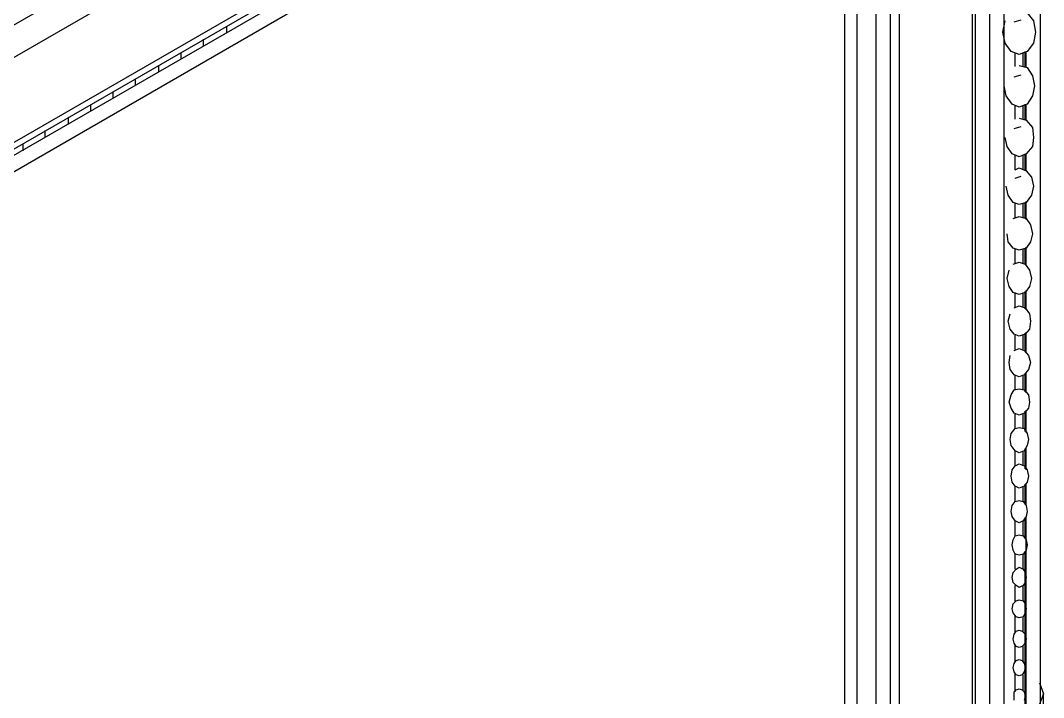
# Model space of a CAD drawing. Header units: inches. Extents: x 0.3 to 16.2, y 0.3 to 11.4.
# Drawn here: x 4.0986 to 4.4961, y 1.5041 to 1.7671 of the extents above; entities that cross this region are included whole.
import ezdxf

# ---------------------------------------------------------------- set-up
doc = ezdxf.new("R2010")
doc.units = ezdxf.units.IN
doc.header["$LTSCALE"] = 0.009843
doc.header["$MEASUREMENT"] = 0
doc.layers.add('GEOMETRY', color=7, linetype='Continuous')

msp = doc.modelspace()

# ---------------------------------------------------------------- linework, layer by layer
at = {"layer": 'GEOMETRY'}
for p, q in [((4.45551, 1.97283), (3.75157, 1.56654)), ((3.75157, 1.55394), (4.4685, 1.96772)), ((3.75157, 1.55394), (4.4685, 1.96772)), ((3.75, 1.52008), (4.4685, 1.93465)), ((4.44016, 1.4), (4.44016, 1.91811)), ((3.77244, 1.53031), (4.43661, 1.91378)), ((4.43661, 1.40827), (4.43661, 1.91378)), ((4.4311, 1.40512), (4.4311, 1.91063)), ((4.42362, 1.40984), (4.42362, 1.9063)), ((4.41339, 1.89803), (3.77677, 1.53031)), ((3.78228, 1.52717), (4.4189, 1.89488)), ((3.78228, 1.52717), (4.4189, 1.89488)), ((4.4189, 1.4122), (4.4189, 1.89488)), ((4.49488, 1.36063), (4.49488, 1.89016)), ((4.4685, 1.41654), (4.4685, 1.87756)), ((4.46969, 1.35315), (4.46969, 1.87677)), ((4.4752, 1.46772), (4.4752, 1.85866)), ((4.48071, 1.46811), (4.48071, 1.85906)), ((4.48976, 1.77008), (4.49213, 1.76693)), ((4.17874, 1.7622), (4.17874, 1.76496)), ((4.48031, 1.7626), (4.4811, 1.76693)), ((4.48465, 1.76654), (4.4874, 1.76732)), ((4.49213, 1.76693), (4.49291, 1.7626)), ((4.4811, 1.75827), (4.48031, 1.7626)), ((4.49291, 1.7626), (4.49213, 1.75827)), ((4.16969, 1.75709), (4.16969, 1.75984)), ((4.48346, 1.75512), (4.4811, 1.75827)), ((4.49213, 1.75827), (4.48976, 1.75512)), ((4.16102, 1.75236), (4.16102, 1.75472)), ((4.48661, 1.75394), (4.48346, 1.75512)), ((4.48504, 1.74921), (4.48504, 1.75472)), ((4.48504, 1.74921), (4.48504, 1.75472)), ((4.48976, 1.75512), (4.48661, 1.75394)), ((4.48819, 1.74921), (4.48819, 1.75472)), ((4.48898, 1.74882), (4.48898, 1.75512)), ((4.48937, 1.74882), (4.48937, 1.75512)), ((4.15236, 1.74724), (4.15236, 1.74961)), ((4.48661, 1.74961), (4.48976, 1.74882)), ((4.48976, 1.74882), (4.49173, 1.74567)), ((4.48465, 1.74528), (4.4874, 1.74606)), ((4.49173, 1.74567), (4.49252, 1.74173)), ((4.14331, 1.74213), (4.14331, 1.74449)), ((4.4815, 1.7378), (4.48071, 1.74173)), ((4.49252, 1.74173), (4.49173, 1.7378)), ((4.13465, 1.73701), (4.13465, 1.73937)), ((4.48386, 1.73465), (4.4815, 1.7378)), ((4.49173, 1.7378), (4.48976, 1.73465)), ((4.12598, 1.73189), (4.12598, 1.73425)), ((4.48661, 1.73346), (4.48386, 1.73465)), ((4.48504, 1.72874), (4.48504, 1.73425)), ((4.48504, 1.72874), (4.48504, 1.73425)), ((4.48976, 1.73465), (4.48661, 1.73346)), ((4.48819, 1.72874), (4.48819, 1.73425)), ((4.48898, 1.72835), (4.48898, 1.73465)), ((4.48937, 1.72835), (4.48937, 1.73465)), ((4.11732, 1.72677), (4.11732, 1.72953)), ((4.48661, 1.72913), (4.48937, 1.72835)), ((4.48465, 1.7252), (4.4874, 1.72598)), ((4.48937, 1.72835), (4.49173, 1.72559)), ((4.49173, 1.72559), (4.49213, 1.72165)), ((4.10827, 1.72165), (4.10827, 1.72441)), ((4.48189, 1.71811), (4.4811, 1.72165)), ((4.49213, 1.72165), (4.49173, 1.71811)), ((4.09961, 1.71654), (4.09961, 1.71929)), ((4.48386, 1.71535), (4.48189, 1.71811)), ((4.49173, 1.71811), (4.48937, 1.71535)), ((4.48661, 1.71417), (4.48386, 1.71535)), ((4.48504, 1.70906), (4.48504, 1.71496)), ((4.48504, 1.70906), (4.48504, 1.71496)), ((4.48937, 1.71535), (4.48661, 1.71417)), ((4.48819, 1.70945), (4.48819, 1.71457)), ((4.48898, 1.70906), (4.48898, 1.71496)), ((4.48937, 1.70866), (4.48937, 1.71535)), ((4.48504, 1.70906), (4.48661, 1.70984)), ((4.48661, 1.70984), (4.48937, 1.70866)), ((4.48504, 1.70591), (4.4874, 1.70669)), ((4.48937, 1.70866), (4.49134, 1.7063)), ((4.49134, 1.7063), (4.49213, 1.70276)), ((4.48228, 1.69921), (4.4815, 1.70276)), ((4.49213, 1.70276), (4.49134, 1.69921)), ((4.48425, 1.69646), (4.48228, 1.69921)), ((4.49134, 1.69921), (4.48937, 1.69646)), ((4.48661, 1.69567), (4.48425, 1.69646)), ((4.48504, 1.69055), (4.48504, 1.69606)), ((4.48504, 1.69055), (4.48504, 1.69606)), ((4.48937, 1.69646), (4.48661, 1.69567)), ((4.48819, 1.69055), (4.48819, 1.69606)), ((4.48898, 1.69016), (4.48898, 1.69646)), ((4.48937, 1.68976), (4.48937, 1.69685)), ((4.48425, 1.69016), (4.48661, 1.69094)), ((4.48661, 1.69094), (4.48937, 1.69016)), ((4.48937, 1.69016), (4.49094, 1.6878)), ((4.49094, 1.6878), (4.49173, 1.68425)), ((4.48228, 1.6811), (4.48189, 1.68425)), ((4.49173, 1.68425), (4.49094, 1.6811)), ((4.48425, 1.67874), (4.48228, 1.6811)), ((4.48661, 1.67795), (4.48425, 1.67874)), ((4.48504, 1.67283), (4.48504, 1.67835)), ((4.48504, 1.67283), (4.48504, 1.67835)), ((4.48937, 1.67874), (4.48661, 1.67795)), ((4.48819, 1.67283), (4.48819, 1.67835)), ((4.48898, 1.67244), (4.48898, 1.67874)), ((4.49094, 1.6811), (4.48937, 1.67874)), ((4.48937, 1.67205), (4.48937, 1.67913)), ((4.48425, 1.67244), (4.48661, 1.67323)), ((4.48661, 1.67323), (4.48898, 1.67244)), ((4.48189, 1.66693), (4.48268, 1.67008)), ((4.48898, 1.67244), (4.49055, 1.67008)), ((4.49055, 1.67008), (4.49134, 1.66693)), ((4.48268, 1.66378), (4.48189, 1.66693)), ((4.49134, 1.66693), (4.49055, 1.66378)), ((4.48425, 1.66142), (4.48268, 1.66378)), ((4.48661, 1.66063), (4.48425, 1.66142)), ((4.48504, 1.65551), (4.48504, 1.66142)), ((4.48504, 1.65551), (4.48504, 1.66142)), ((4.48898, 1.66142), (4.48661, 1.66063)), ((4.48819, 1.65591), (4.48819, 1.66142)), ((4.49055, 1.66378), (4.48898, 1.66142)), ((4.48898, 1.65512), (4.48898, 1.66181)), ((4.48937, 1.65472), (4.48937, 1.6622)), ((4.48465, 1.65551), (4.48661, 1.6563)), ((4.48661, 1.6563), (4.48898, 1.65551)), ((4.48898, 1.65551), (4.49055, 1.65315)), ((4.48228, 1.65039), (4.48307, 1.65315)), ((4.48307, 1.64724), (4.48228, 1.65039)), ((4.49055, 1.65315), (4.49094, 1.65039)), ((4.49094, 1.65039), (4.49055, 1.64724)), ((4.48465, 1.64528), (4.48307, 1.64724)), ((4.49055, 1.64724), (4.48898, 1.64528)), ((4.48898, 1.63858), (4.48898, 1.64567)), ((4.48937, 1.63819), (4.48937, 1.64606)), ((4.48661, 1.64449), (4.48465, 1.64528)), ((4.48504, 1.63937), (4.48504, 1.64488)), ((4.48504, 1.63937), (4.48504, 1.64488)), ((4.48898, 1.64528), (4.48661, 1.64449)), ((4.48819, 1.63937), (4.48819, 1.64488)), ((4.48465, 1.63898), (4.48661, 1.63976)), ((4.48661, 1.63976), (4.48858, 1.63898)), ((4.48858, 1.63898), (4.49016, 1.63701)), ((4.48268, 1.63425), (4.48307, 1.63701)), ((4.48307, 1.6315), (4.48268, 1.63425)), ((4.49016, 1.63701), (4.49094, 1.63425)), ((4.49094, 1.63425), (4.49016, 1.6315)), ((4.48465, 1.62953), (4.48307, 1.6315)), ((4.48661, 1.62874), (4.48465, 1.62953)), ((4.48504, 1.62362), (4.48504, 1.62953)), ((4.48504, 1.62362), (4.48504, 1.62953)), ((4.48858, 1.62953), (4.48661, 1.62874)), ((4.49016, 1.6315), (4.48858, 1.62953)), ((4.48898, 1.62283), (4.48898, 1.62992)), ((4.48937, 1.62244), (4.48937, 1.63031)), ((4.48819, 1.62362), (4.48819, 1.62913)), ((4.48268, 1.6189), (4.48346, 1.62165)), ((4.48346, 1.62165), (4.48465, 1.62362)), ((4.48465, 1.62362), (4.48661, 1.62402)), ((4.48661, 1.62402), (4.48858, 1.62362)), ((4.48858, 1.62362), (4.49016, 1.62165)), ((4.49016, 1.62165), (4.49055, 1.6189)), ((4.48346, 1.61654), (4.48268, 1.6189)), ((4.49055, 1.6189), (4.49016, 1.61654)), ((4.48465, 1.61457), (4.48346, 1.61654)), ((4.48661, 1.61378), (4.48465, 1.61457)), ((4.48504, 1.60866), (4.48504, 1.61417)), ((4.48504, 1.60866), (4.48504, 1.61417)), ((4.48858, 1.61457), (4.48661, 1.61378)), ((4.48819, 1.60866), (4.48819, 1.61417)), ((4.49016, 1.61654), (4.48858, 1.61457)), ((4.48898, 1.60748), (4.48898, 1.61535)), ((4.48937, 1.60709), (4.48937, 1.61575)), ((4.48307, 1.60433), (4.48346, 1.60669)), ((4.48346, 1.60669), (4.48504, 1.60866)), ((4.48504, 1.60866), (4.48661, 1.60906)), ((4.48661, 1.60906), (4.48858, 1.60866)), ((4.48858, 1.60866), (4.48976, 1.60669)), ((4.48976, 1.60669), (4.49016, 1.60433)), ((4.48346, 1.60197), (4.48307, 1.60433)), ((4.48504, 1.6), (4.48346, 1.60197)), ((4.48976, 1.60197), (4.48858, 1.6)), ((4.49016, 1.60433), (4.48976, 1.60197)), ((4.48661, 1.59921), (4.48504, 1.6)), ((4.48504, 1.59409), (4.48504, 1.6)), ((4.48504, 1.59409), (4.48504, 1.6)), ((4.48858, 1.6), (4.48661, 1.59921)), ((4.48819, 1.59409), (4.48819, 1.6)), ((4.48898, 1.59291), (4.48898, 1.60079)), ((4.48937, 1.59252), (4.48937, 1.60118)), ((4.48386, 1.59252), (4.48504, 1.59409)), ((4.48504, 1.59409), (4.48661, 1.59488)), ((4.48661, 1.59488), (4.48858, 1.59409)), ((4.48858, 1.59409), (4.48976, 1.59252)), ((4.48346, 1.59016), (4.48386, 1.59252)), ((4.48386, 1.5878), (4.48346, 1.59016)), ((4.48976, 1.59252), (4.49016, 1.59016)), ((4.49016, 1.59016), (4.48976, 1.5878)), ((4.48504, 1.58622), (4.48386, 1.5878)), ((4.48661, 1.58543), (4.48504, 1.58622)), ((4.48504, 1.58031), (4.48504, 1.58622)), ((4.48504, 1.58031), (4.48504, 1.58622)), ((4.48858, 1.58622), (4.48661, 1.58543)), ((4.48819, 1.58031), (4.48819, 1.58583)), ((4.48976, 1.5878), (4.48858, 1.58622)), ((4.48898, 1.57913), (4.48898, 1.58701)), ((4.48937, 1.57874), (4.48937, 1.5874)), ((4.48346, 1.57638), (4.48386, 1.57874)), ((4.48386, 1.57874), (4.48504, 1.58031)), ((4.48504, 1.58031), (4.48661, 1.58071)), ((4.48661, 1.58071), (4.48819, 1.58031)), ((4.48819, 1.58031), (4.48937, 1.57874)), ((4.48937, 1.57874), (4.48976, 1.57638)), ((4.48386, 1.57441), (4.48346, 1.57638)), ((4.48504, 1.57283), (4.48386, 1.57441)), ((4.48937, 1.57441), (4.48819, 1.57283)), ((4.48898, 1.56575), (4.48898, 1.57402)), ((4.48976, 1.57638), (4.48937, 1.57441)), ((4.48937, 1.48465), (4.48937, 1.57441)), ((4.48661, 1.57205), (4.48504, 1.57283)), ((4.48504, 1.56693), (4.48504, 1.57283)), ((4.48504, 1.56693), (4.48504, 1.57283)), ((4.48819, 1.57283), (4.48661, 1.57205)), ((4.48819, 1.56693), (4.48819, 1.57283)), ((4.48425, 1.56535), (4.48504, 1.56693)), ((4.48504, 1.56693), (4.48661, 1.56732)), ((4.48661, 1.56732), (4.48819, 1.56693)), ((4.48819, 1.56693), (4.48937, 1.56535)), ((4.48386, 1.56339), (4.48425, 1.56535)), ((4.48425, 1.56142), (4.48386, 1.56339)), ((4.48937, 1.56535), (4.48976, 1.56339)), ((4.48976, 1.56339), (4.48937, 1.56142)), ((4.48504, 1.55984), (4.48425, 1.56142)), ((4.48504, 1.55394), (4.48504, 1.56024)), ((4.48504, 1.55394), (4.48504, 1.56024)), ((4.48661, 1.55945), (4.48504, 1.55984)), ((4.48819, 1.55984), (4.48661, 1.55945)), ((4.48937, 1.56142), (4.48819, 1.55984)), ((4.48819, 1.55394), (4.48819, 1.55984)), ((4.48898, 1.47165), (4.48898, 1.56102)), ((4.48543, 1.55394), (4.48661, 1.55472)), ((4.48661, 1.55472), (4.48819, 1.55394)), ((4.48386, 1.55079), (4.48425, 1.55276)), ((4.48425, 1.54882), (4.48386, 1.55079)), ((4.48425, 1.55276), (4.48543, 1.55394)), ((4.48819, 1.55394), (4.48898, 1.55276)), ((4.48898, 1.55276), (4.48937, 1.55079)), ((4.48937, 1.55079), (4.48898, 1.54882)), ((4.48543, 1.54764), (4.48425, 1.54882)), ((4.48504, 1.54134), (4.48504, 1.54764)), ((4.48504, 1.54134), (4.48504, 1.54764)), ((4.48661, 1.54685), (4.48543, 1.54764)), ((4.48819, 1.54764), (4.48661, 1.54685)), ((4.48898, 1.54882), (4.48819, 1.54764)), ((4.48819, 1.54173), (4.48819, 1.54764)), ((4.48543, 1.54173), (4.48661, 1.54213)), ((4.48661, 1.54213), (4.48819, 1.54173)), ((4.48386, 1.53858), (4.48425, 1.54055)), ((4.48425, 1.53701), (4.48386, 1.53858)), ((4.48425, 1.54055), (4.48543, 1.54173)), ((4.48819, 1.54173), (4.48898, 1.54055)), ((4.48898, 1.54055), (4.48937, 1.53858)), ((4.48937, 1.53858), (4.48898, 1.53701)), ((4.48543, 1.53543), (4.48425, 1.53701)), ((4.48504, 1.52913), (4.48504, 1.53583)), ((4.48504, 1.52913), (4.48504, 1.53583)), ((4.48661, 1.53504), (4.48543, 1.53543)), ((4.48819, 1.53543), (4.48661, 1.53504)), ((4.48898, 1.53701), (4.48819, 1.53543)), ((4.48819, 1.52953), (4.48819, 1.53543)), ((4.48543, 1.52992), (4.48661, 1.53031)), ((4.48661, 1.53031), (4.4878, 1.52992)), ((4.48425, 1.52677), (4.48465, 1.52874)), ((4.48465, 1.5252), (4.48425, 1.52677)), ((4.48465, 1.52874), (4.48543, 1.52992)), ((4.4878, 1.52992), (4.48898, 1.52874)), ((4.48898, 1.52874), (4.48937, 1.52677)), ((4.48937, 1.52677), (4.48898, 1.5252)), ((4.48543, 1.52402), (4.48465, 1.5252)), ((4.48504, 1.51772), (4.48504, 1.52441)), ((4.48504, 1.51772), (4.48504, 1.52441)), ((4.48661, 1.52362), (4.48543, 1.52402)), ((4.4878, 1.52402), (4.48661, 1.52362)), ((4.48898, 1.5252), (4.4878, 1.52402)), ((4.48819, 1.51811), (4.48819, 1.52402)), ((4.48465, 1.51732), (4.48543, 1.5185)), ((4.48543, 1.5185), (4.48661, 1.5189)), ((4.48661, 1.5189), (4.4878, 1.5185)), ((4.4878, 1.5185), (4.48858, 1.51732)), ((4.48425, 1.51575), (4.48465, 1.51732)), ((4.48465, 1.51417), (4.48425, 1.51575)), ((4.48858, 1.51732), (4.48898, 1.51575)), ((4.48898, 1.51575), (4.48858, 1.51417)), ((4.48543, 1.51299), (4.48465, 1.51417)), ((4.48504, 1.5063), (4.48504, 1.51339)), ((4.48504, 1.5063), (4.48504, 1.51339)), ((4.48661, 1.5126), (4.48543, 1.51299)), ((4.4878, 1.51299), (4.48661, 1.5126)), ((4.48858, 1.51417), (4.4878, 1.51299)), ((4.48819, 1.50669), (4.48819, 1.51299)), ((4.48465, 1.5063), (4.48543, 1.50709)), ((4.48543, 1.50709), (4.48661, 1.50748)), ((4.48661, 1.50748), (4.4878, 1.50709)), ((4.4878, 1.50709), (4.48858, 1.5063)), ((4.49449, 1.50984), (4.49606, 1.50551)), ((4.48465, 1.50472), (4.48465, 1.5063)), ((4.48465, 1.50315), (4.48465, 1.50472)), ((4.48858, 1.5063), (4.48898, 1.50472)), ((4.48898, 1.50472), (4.48858, 1.50315)), ((4.49606, 1.50551), (4.49449, 1.50157)), ((4.49606, 1.50551), (4.49449, 1.50157)), ((4.49606, 1.49803), (4.49606, 1.50551))]:
    msp.add_line(p, q, dxfattribs=at)

doc.saveas('drawing.dxf')
